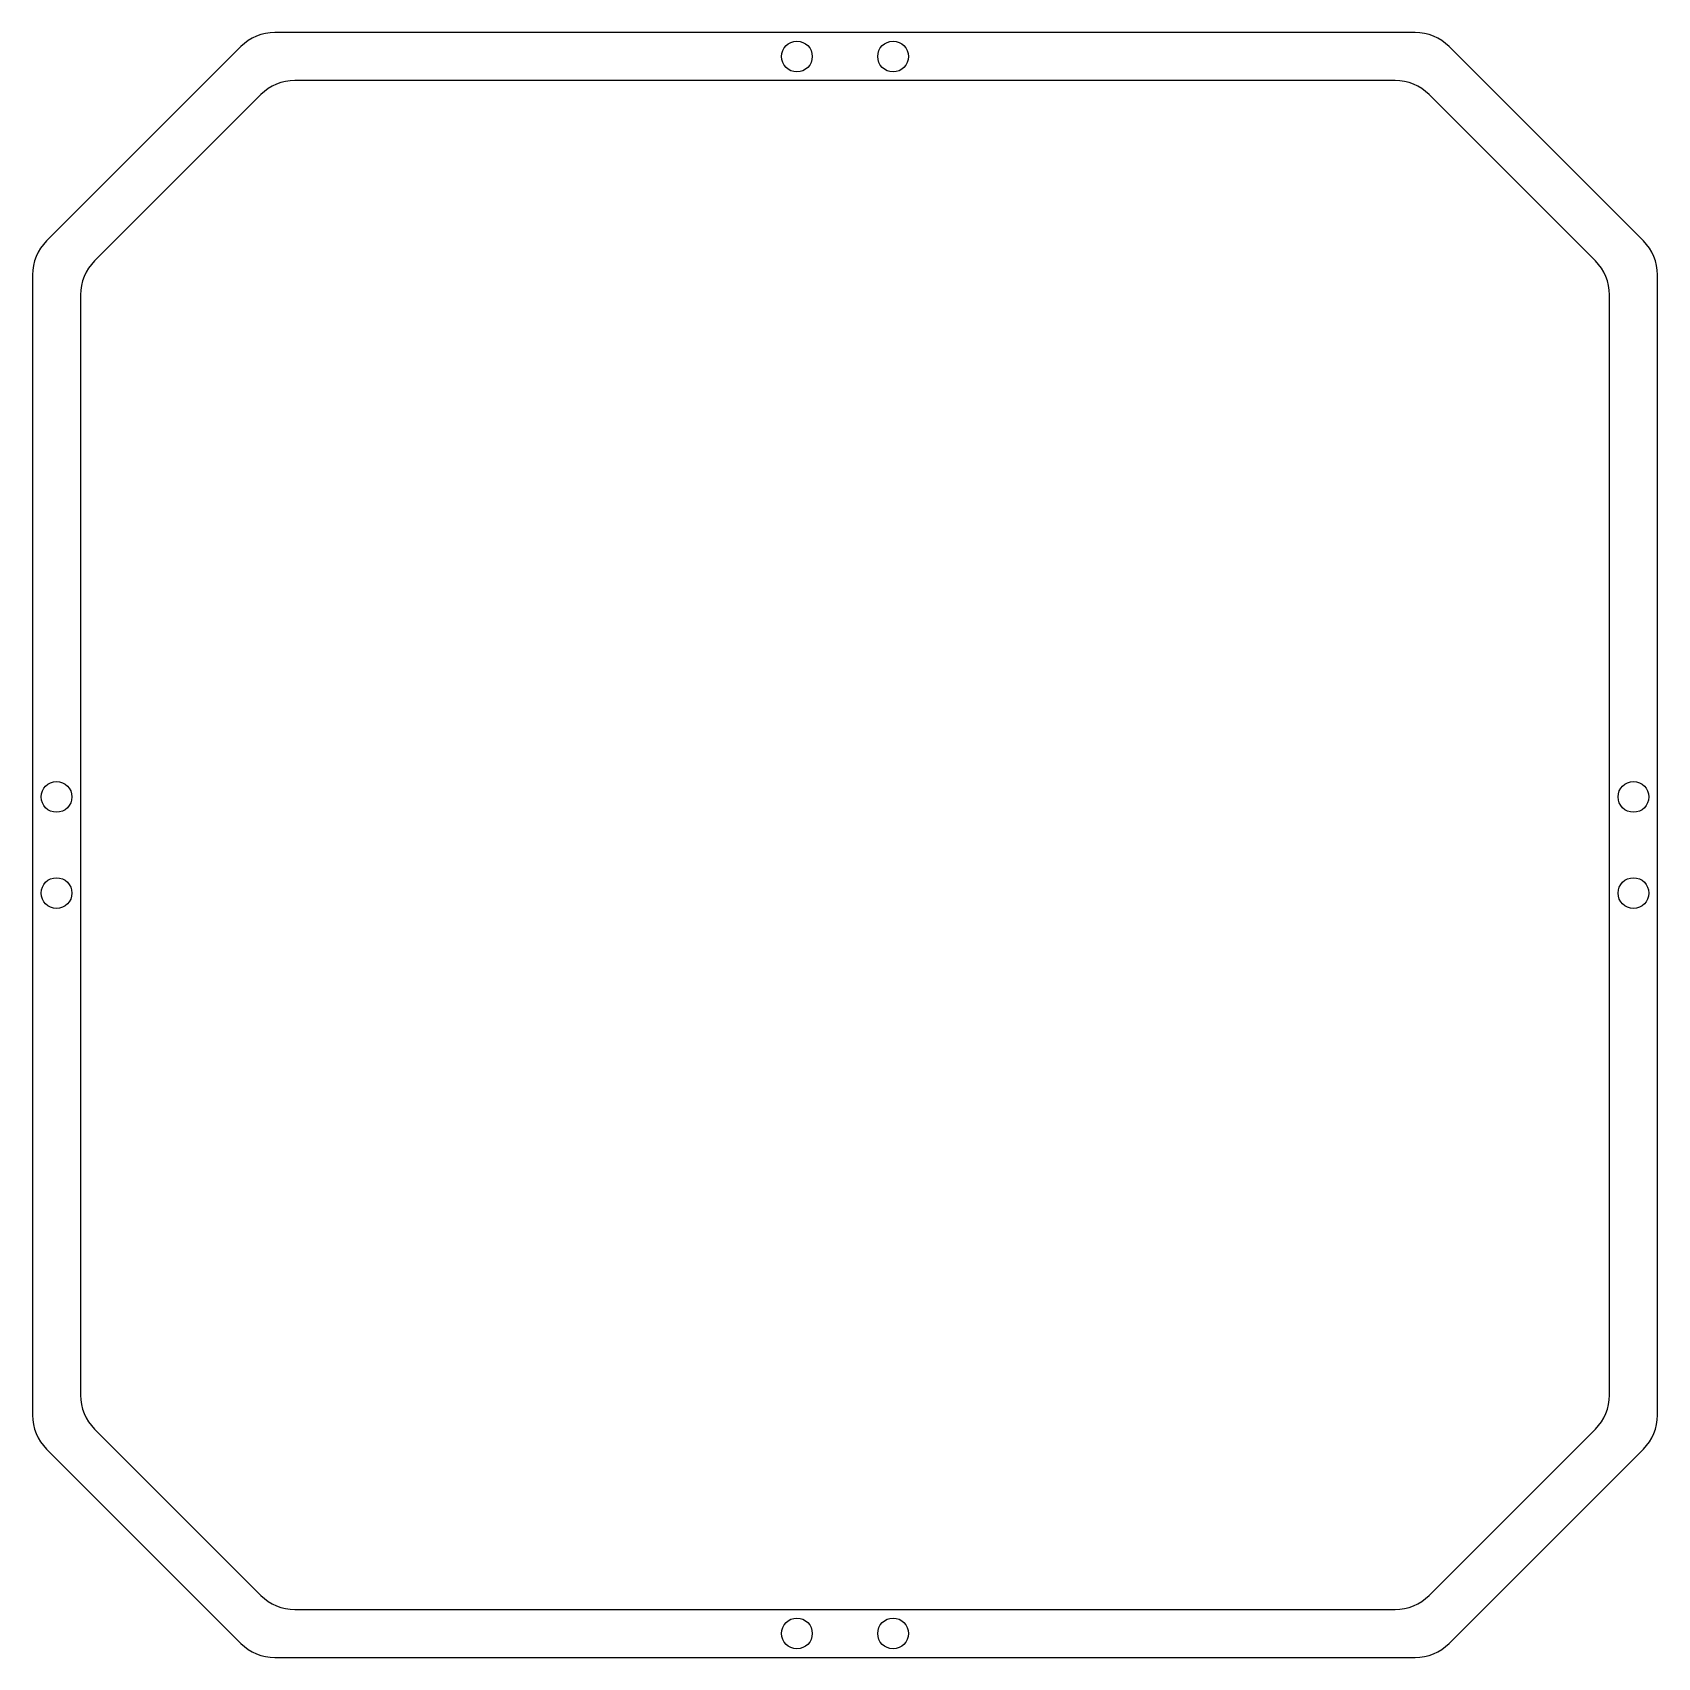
# Model space of a CAD drawing. Header units: millimetres. Extents: x -85 to 84, y -85 to 84.
import ezdxf

# ---------------------------------------------------------------- set-up
doc = ezdxf.new("R2010")
doc.units = ezdxf.units.MM

msp = doc.modelspace()

# ---------------------------------------------------------------- linework, layer by layer
at = {"color": 7, "linetype": 'Continuous', "lineweight": 25}
for p, q in [((59.29, 84.5), (-59.29, 84.5)), ((-62.83, 83.04), (-83.04, 62.83)), ((83.04, 62.83), (62.83, 83.04)), ((57.22, 79.5), (-57.22, 79.5)), ((-60.75, 78.04), (-78.04, 60.75)), ((78.04, 60.75), (60.75, 78.04)), ((-84.5, 59.29), (-84.5, -59.29)), ((84.5, -59.29), (84.5, 59.29)), ((-79.5, 57.22), (-79.5, -57.22)), ((79.5, -57.22), (79.5, 57.22)), ((-78.04, -60.75), (-60.75, -78.04)), ((60.75, -78.04), (78.04, -60.75)), ((-83.04, -62.83), (-62.83, -83.04)), ((62.83, -83.04), (83.04, -62.83)), ((-57.22, -79.5), (57.22, -79.5)), ((-59.29, -84.5), (59.29, -84.5))]:
    msp.add_line(p, q, dxfattribs=at)
for centre in [(-5, 82), (5, 82), (-82, 5), (82, 5), (-82, -5), (82, -5), (-5, -82), (5, -82)]:
    msp.add_circle(centre, 1.6, dxfattribs=at)
for centre, start, end in [((-59.29, 79.5), 90, 135), ((59.29, 79.5), 45, 90), ((-57.22, 74.5), 90, 135), ((57.22, 74.5), 45, 90), ((-79.5, 59.29), 135, 180), ((79.5, 59.29), 0, 45), ((-74.5, 57.22), 135, 180), ((74.5, 57.22), 0, 45), ((-74.5, -57.22), 180, 225), ((74.5, -57.22), 315, 0), ((-79.5, -59.29), 180, 225), ((79.5, -59.29), 315, 0), ((-57.22, -74.5), 225, 270), ((57.22, -74.5), 270, 315), ((-59.29, -79.5), 225, 270), ((59.29, -79.5), 270, 315)]:
    msp.add_arc(centre, 5, start, end, dxfattribs=at)

doc.saveas('drawing.dxf')
